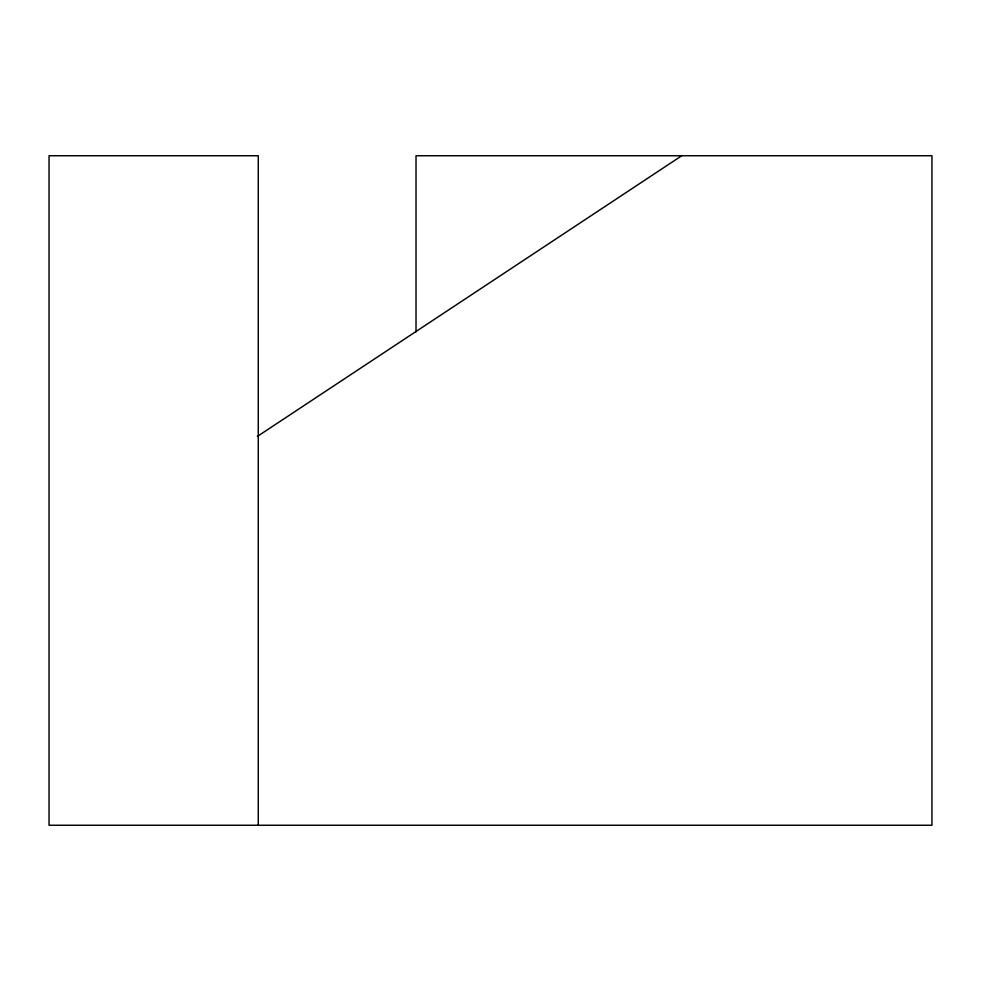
<?xml version="1.0" encoding="UTF-8"?>
<svg xmlns="http://www.w3.org/2000/svg" width="981" height="981" viewBox="0 0 981 981"><rect width="100%" height="100%" fill="white"/><g stroke="black" fill="none" stroke-linecap="round" stroke-linejoin="round"><path stroke-width="1.47" d="M257.39 436.398L681.746 155.746M416.018 331.934L416.018 155.746L931.95 155.746L931.95 825.254L49.05 825.254L49.05 155.746L258.273 155.746L258.273 825.254"/></g></svg>
